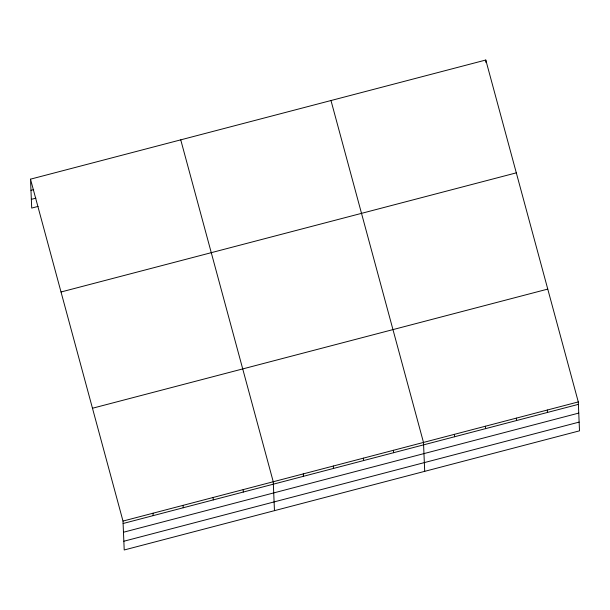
<?xml version="1.0" encoding="UTF-8"?>
<svg xmlns="http://www.w3.org/2000/svg" width="610" height="610" viewBox="0 0 610 610"><rect width="100%" height="100%" fill="white"/><g stroke="black" fill="none" stroke-linecap="round" stroke-linejoin="round"><path stroke-width="0.91" d="M30.5 179.165L485.789 60.024L578.288 401.921L579.5 430.835L124.211 549.976L122.999 521.07L30.5 179.165L31.712 208.079L38.087 206.409M30.965 190.335L33.703 189.618M31.346 199.34L35.898 198.151M61.023 291.992L516.312 172.851M92.476 408.242L547.765 289.094M122.999 521.07L578.288 401.921M123.106 523.502L578.387 404.354M123.472 532.24L578.753 413.092M123.845 541.238L579.134 422.097M330.986 100.528L423.492 442.433L424.705 471.339M180.743 139.85L273.25 481.747L274.462 510.661M547.33 410.027L547.429 412.459M516.373 418.125L516.472 420.557M485.789 60.024L485.888 62.456M485.407 426.23L485.514 428.662M454.45 434.328L454.549 436.76M393.442 450.294L393.541 452.727M363.392 458.163L363.499 460.596M333.342 466.025L333.449 468.457M303.292 473.886L303.399 476.318M243.199 489.616L243.298 492.049M213.149 497.478L213.248 499.91M183.099 505.339L183.206 507.772M153.049 513.208L153.156 515.641"/></g></svg>
